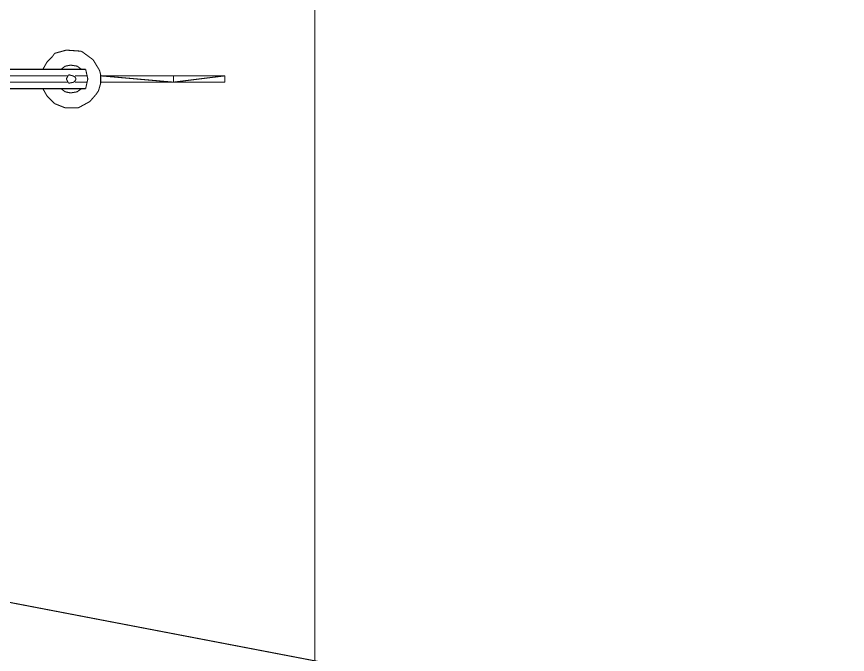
# Model space of a CAD drawing. Header units: metres. Extents: x 3290 to 4536, y 1562 to 1983.
# Drawn here: x 4178.08 to 4198.52, y 1688.15 to 1703.84 of the extents above; entities that cross this region are included whole.
import ezdxf

# ---------------------------------------------------------------- set-up
doc = ezdxf.new("R2010")
doc.units = ezdxf.units.M
doc.layers.add('C00-00-00-BLACK', color=7, linetype='Continuous')
doc.layers.add('C00-7E-FF', color=150, linetype='Continuous')

msp = doc.modelspace()

# ---------------------------------------------------------------- linework, layer by layer
at = {"layer": 'C00-00-00-BLACK', "const_width": 0.0263}
for points in [[(4185.415, 1667.761), (4185.415, 1743.505)], [(4179.303, 1703.014), (4179.015, 1702.935)], [(4179.674, 1702.987), (4179.303, 1703.014)], [(4178.961, 1702.856), (4178.83, 1702.725)], [(4179.015, 1702.935), (4178.961, 1702.856)], [(4179.962, 1702.777), (4179.674, 1702.987)], [(4178.83, 1702.725), (4178.725, 1702.541)], [(4179.277, 1702.62), (4179.172, 1702.541)], [(4179.408, 1702.645), (4179.277, 1702.62)], [(4179.568, 1702.62), (4179.408, 1702.645)], [(4179.674, 1702.541), (4179.568, 1702.62)], [(4180.12, 1702.514), (4179.962, 1702.777)], [(4177.829, 1702.541), (4179.778, 1702.541)], [(4179.356, 1702.409), (4179.303, 1702.304)], [(4179.461, 1702.382), (4179.356, 1702.409)], [(4179.831, 1702.304), (4179.778, 1702.541)], [(4180.147, 1702.409), (4180.12, 1702.514)], [(4180.147, 1702.199), (4180.147, 1702.409)], [(4177.856, 1702.382), (4179.329, 1702.382)], [(4177.856, 1702.225), (4179.329, 1702.225)], [(4179.303, 1702.304), (4179.356, 1702.199)], [(4179.356, 1702.199), (4179.488, 1702.225)], [(4179.513, 1702.357), (4179.461, 1702.382)], [(4179.488, 1702.225), (4179.513, 1702.251)], [(4179.513, 1702.382), (4179.831, 1702.382)], [(4179.542, 1702.304), (4179.513, 1702.357)], [(4179.513, 1702.251), (4179.542, 1702.304)], [(4179.513, 1702.225), (4179.831, 1702.225)], [(4179.778, 1702.066), (4179.831, 1702.304)], [(4180.094, 1702.013), (4180.147, 1702.199)], [(4181.937, 1702.225), (4180.147, 1702.382)], [(4180.147, 1702.382), (4181.937, 1702.382)], [(4181.937, 1702.225), (4180.147, 1702.382)], [(4180.147, 1702.382), (4180.147, 1702.225)], [(4180.147, 1702.225), (4181.937, 1702.225)], [(4181.937, 1702.382), (4181.937, 1702.225)], [(4181.937, 1702.382), (4181.937, 1702.225)], [(4181.937, 1702.225), (4183.203, 1702.382)], [(4183.203, 1702.382), (4181.937, 1702.382)], [(4181.937, 1702.225), (4183.203, 1702.382)], [(4183.203, 1702.225), (4181.937, 1702.225)], [(4183.203, 1702.382), (4183.203, 1702.225)], [(4177.829, 1702.066), (4179.778, 1702.066)], [(4178.725, 1702.066), (4178.83, 1701.882)], [(4179.172, 1702.066), (4179.277, 1701.987)], [(4179.277, 1701.987), (4179.408, 1701.961)], [(4179.408, 1701.961), (4179.568, 1701.987)], [(4179.568, 1701.987), (4179.674, 1702.066)], [(4180.041, 1701.934), (4180.094, 1702.013)], [(4178.83, 1701.882), (4178.961, 1701.75)], [(4179.883, 1701.75), (4180.041, 1701.934)], [(4178.961, 1701.75), (4179.015, 1701.698)], [(4179.015, 1701.698), (4179.277, 1701.592)], [(4179.277, 1701.592), (4179.594, 1701.592)], [(4179.594, 1701.592), (4179.883, 1701.75)]]:
    msp.add_lwpolyline(points, dxfattribs=at)
at = {"layer": 'C00-7E-FF', "const_width": 0.0263}
msp.add_lwpolyline([(4198.508, 1685.479), (4167.713, 1691.377)], dxfattribs=at)

doc.saveas('drawing.dxf')
